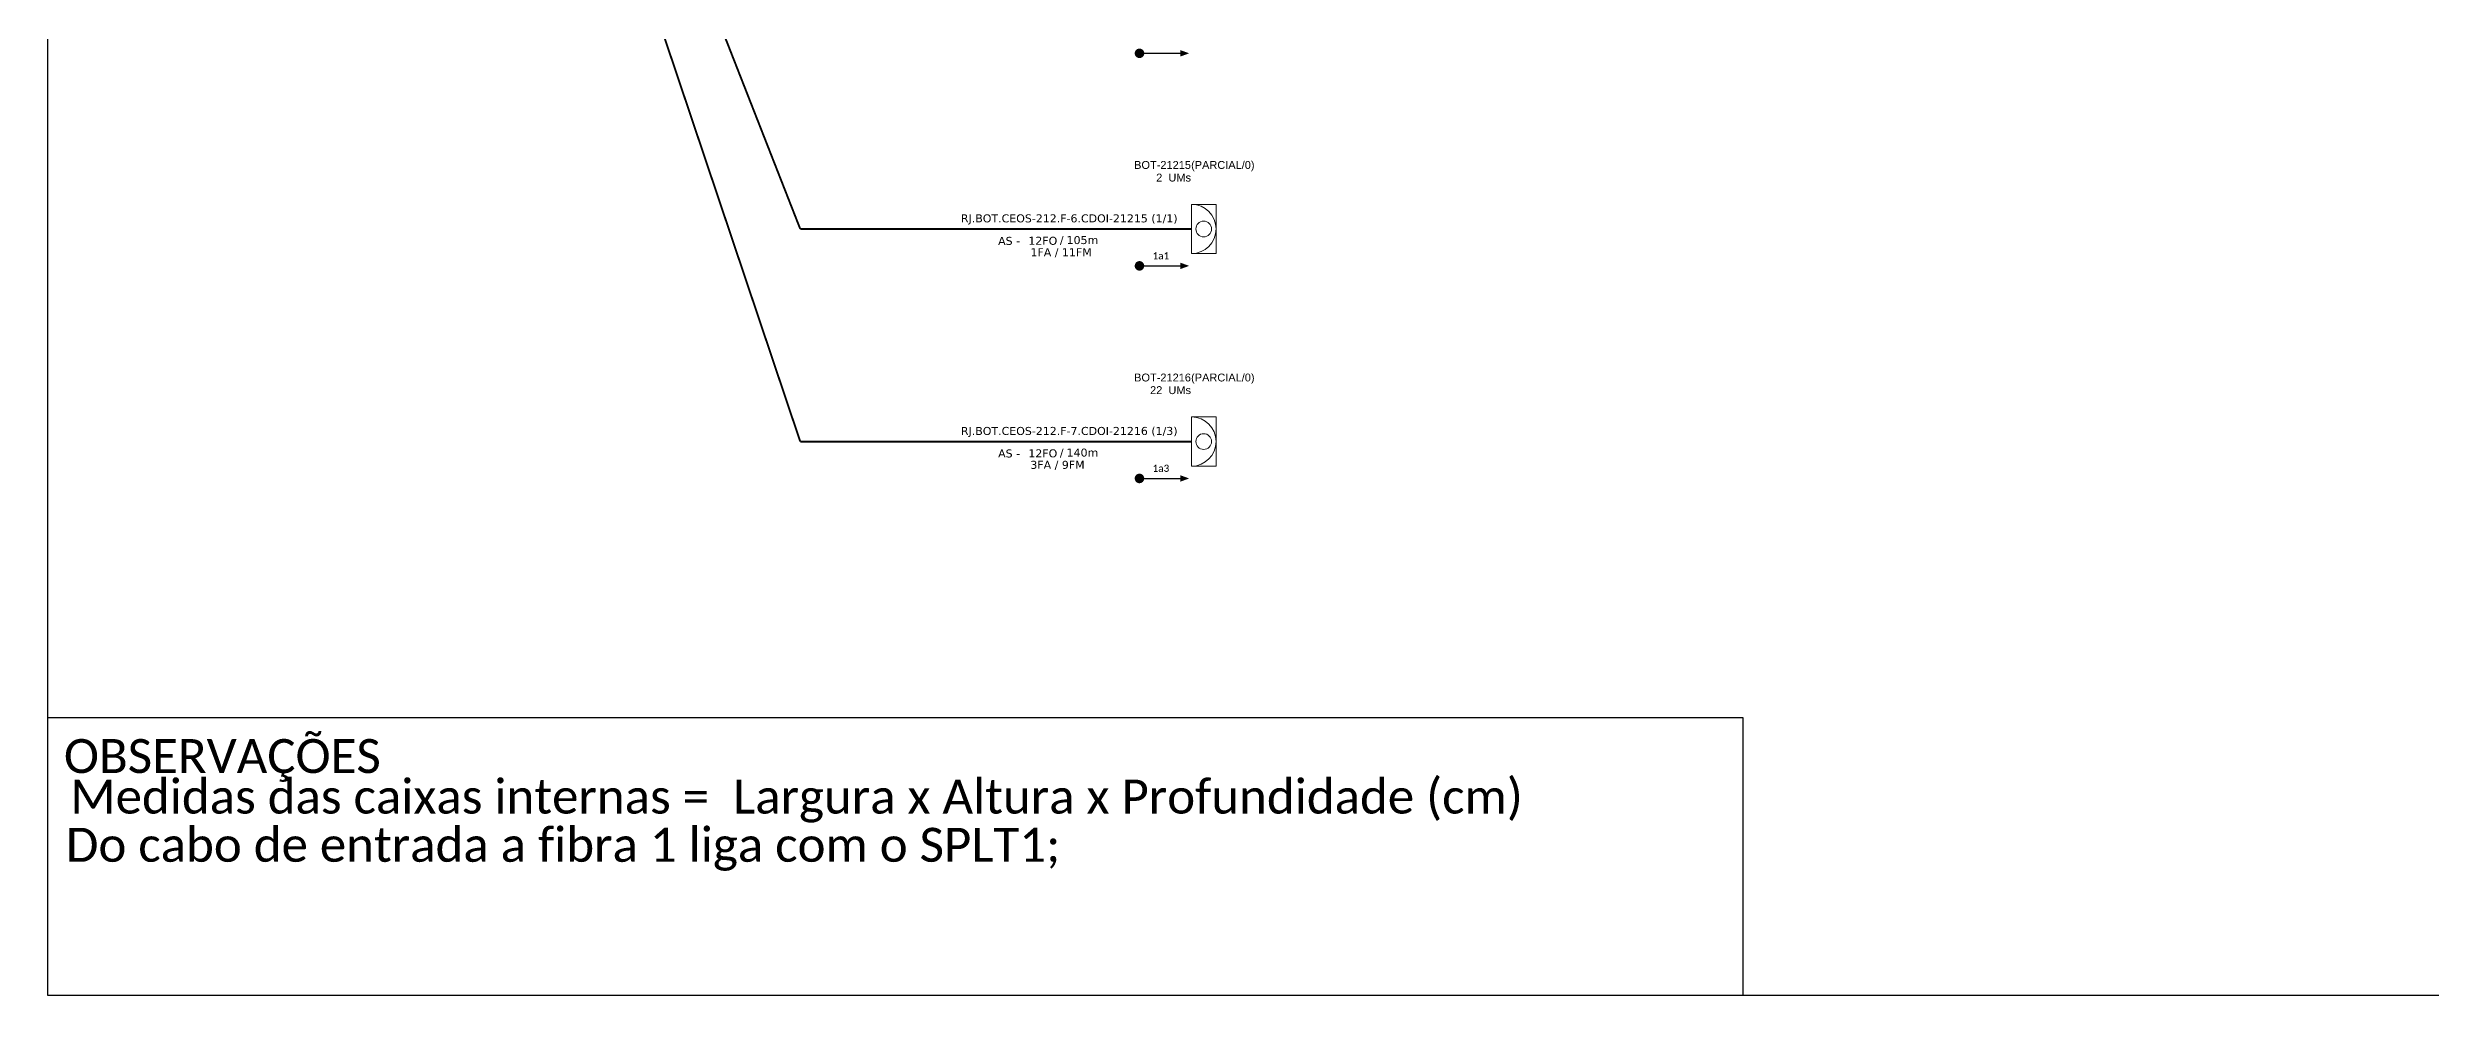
# Paper-space layout 'CDOI-21208' of a CAD drawing. Extents: x 1023 to 1862, y 11 to 605.
# Drawn here: x 1023 to 1523, y 11 to 210 of the extents above; entities that cross this region are included whole.
import ezdxf
from ezdxf.enums import TextEntityAlignment as Align

# ---------------------------------------------------------------- set-up
doc = ezdxf.new("R2010")
doc.units = ezdxf.units.DM
doc.header["$MEASUREMENT"] = 0
for name, color, linetype, lineweight in [("20.0-LEGENDA DOS CDO'S", 1, 'Continuous', 0), ('20.1-CDO_INTERIOR', 1, 'Continuous', 0), ('40.1-ETIQUETAS', 1, 'Continuous', 20)]:
    doc.layers.add(name, color=color, linetype=linetype, lineweight=lineweight)
for name, color, linetype in [('CABO OPTICO EXISTENTE', 5, 'Continuous'), ('CAP a instalar', 1, 'Continuous'), ('CD de instalação futura', 8, 'Continuous'), ('SETA', 7, 'Continuous')]:
    doc.layers.add(name, color=color, linetype=linetype)
doc.styles.add('ARIAL', font='arial.ttf')
doc.styles.add('MtXpl_Calibri', font='calibri.ttf')
doc.styles.add('siredit', font='verdana.ttf')
doc.styles.add('WMF-Calibri0', font='calibri.ttf')
doc.linetypes.add('FENCELINE1', pattern='A,0.25,-0.1,[133,ltypeshp.shx,S=0.1,R=0,X=-0.1,Y=0],-0.1,1', length=1.45)

# ---------------------------------------------------------------- blocks, each defined once
blk = doc.blocks.new('CDOI_INT')
at = {"layer": '20.1-CDO_INTERIOR', "color": 0, "lineweight": 18}
blk.add_lwpolyline([(4.25, -4.25), (4.25, 4.25), (0, 4.25), (0, -4.25)], close=True, dxfattribs=at)
blk.add_circle((2.12, 0), 1.36, dxfattribs=at)
blk.add_arc((0, 0), 4.25, 270, 90, dxfattribs=at)
at = {"layer": "20.0-LEGENDA DOS CDO'S", "color": 0, "style": 'ARIAL'}
for tag, p in [('CDO_N', (-0.08, 10.38)), ('SURVEY', (-0.08, 8.2)), ('SPLITER_1', (21.18, 10.38)), ('SPLITER_2', (21.19, 8.68)), ('SAP', (-0.08, 6.23)), ('1:XX', (5.94, -2.22)), ('UMS', (5.94, -4.24))]:
    blk.add_attdef(tag, p, '', height=1.36, dxfattribs=at)
blk.add_attdef('FIBRAS_UTILIZADAS', text='', height=1.36, dxfattribs=at).set_placement((15.34, 10.38), align=Align.CENTER)
blk = doc.blocks.new('ETIQUETA_RS5F')
at = {"layer": '40.1-ETIQUETAS', "color": 0, "style": 'siredit'}
blk.add_text('/', height=1.5, dxfattribs=at).set_placement((1.55, -1.95), align=Align.MIDDLE_RIGHT)
for tag, p in [('ETIQUETA_R_PRIMARIA', (1.18, 4.1)), ('ETIQUETA_R_SECUNDARIA', (1.18, 2.1)), ('F_ATIVAS/F_MORTAS', (1.11, -4.24))]:
    blk.add_attdef(tag, text='', height=1.5, dxfattribs=at).set_placement(p, align=Align.MIDDLE_CENTER)
for tag, p in [('TIPO_CABO', (-6.62, -2.12)), ('CAP_CABO', (0.37, -2.09))]:
    blk.add_attdef(tag, text='', height=1.5, dxfattribs=at).set_placement(p, align=Align.MIDDLE_RIGHT)
blk.add_attdef('METROS', text='', height=1.5, dxfattribs=at).set_placement((2.11, -1.95), align=Align.MIDDLE_LEFT)
for tag, p in [('FUSÃO_1', (0.82, -8.39)), ('FUSÃO_2', (0.82, -10.6)), ('FUSÃO_3', (0.82, -12.93)), ('FUSÃO_4', (0.82, -15.14)), ('FUSÃO_5', (0.82, -17.16))]:
    blk.add_attdef(tag, text='', height=1.5, dxfattribs=at).set_placement(p, align=Align.CENTER)

psp = doc.layouts.new('CDOI-21208')

# ---------------------------------------------------------------- linework, layer by layer
for points in [[(1022.97, 10.7), (1861.54, 10.7), (1861.54, 604.7), (1022.97, 604.7), (1022.97, 10.7)], [(1022.97, 69), (1378.92, 69)]]:
    psp.add_lwpolyline(points)
at = {"color": 8, "const_width": 1}
for points in [[(1251.73, 208.41, 1), (1252.73, 208.41, 1)], [(1251.73, 163.8, 1), (1252.73, 163.8, 1)], [(1251.73, 119.18, 1), (1252.73, 119.18, 1)]]:
    psp.add_lwpolyline(points, format="xyb", close=True, dxfattribs=at)
at = {"linetype": 'Continuous'}
psp.add_lwpolyline([(1378.92, 69), (1378.92, 10.7)], dxfattribs=at)
at = {"layer": 'CAP a instalar', "color": 8, "linetype": 'FENCELINE1', "ltscale": 6, "const_width": 0.4}
for points in [[(1181, 171.54), (1076.25, 438.45)], [(1181, 126.92), (1076.25, 438.45)], [(1181, 171.54), (1263.14, 171.54)], [(1181, 126.92), (1263.14, 126.92)]]:
    psp.add_lwpolyline(points, dxfattribs=at)
at = {"layer": 'SETA', "color": 8}
for points in [[(1252.23, 208.41), (1260.83, 208.41)], [(1252.23, 163.8), (1260.83, 163.8)], [(1252.23, 119.18), (1260.83, 119.18)]]:
    psp.add_lwpolyline(points, dxfattribs=at)
for points in [[(1260.83, 209.08), (1262.66, 208.41), (1260.83, 207.74)], [(1260.83, 164.46), (1262.66, 163.8), (1260.83, 163.13)], [(1260.83, 119.85), (1262.66, 119.18), (1260.83, 118.51)]]:
    psp.add_solid(points, dxfattribs=at)

# ---------------------------------------------------------------- block references
at = {"layer": 'CAP a instalar', "color": 8, "linetype": 'FENCELINE1', "ltscale": 7}
ref = psp.add_blockref('ETIQUETA_RS5F', (1234.56, 171.41), dxfattribs=dict(at, xscale=1.120210545592906, yscale=1.120210545592906, zscale=1.120210545592906))
ref.add_attrib('ETIQUETA_R_SECUNDARIA', 'RJ.BOT.CEOS-212.F-6.CDOI-21215 (1/1)', dxfattribs={"layer": 'CABO OPTICO EXISTENTE', "color": 0, "height": 1.6803, "style": 'siredit'}).set_placement((1237.48, 173.77), align=Align.MIDDLE_CENTER)
ref.add_attrib('TIPO_CABO', 'AS -', dxfattribs={"layer": '40.1-ETIQUETAS', "color": 0, "height": 1.68, "style": 'siredit'}).set_placement((1227.15, 169.04), align=Align.MIDDLE_RIGHT)
ref.add_attrib('CAP_CABO', '12FO', dxfattribs={"layer": '40.1-ETIQUETAS', "color": 0, "height": 1.68, "style": 'siredit'}).set_placement((1234.97, 169.07), align=Align.MIDDLE_RIGHT)
ref.add_attrib('METROS', '105m', dxfattribs={"layer": '40.1-ETIQUETAS', "color": 0, "height": 1.68, "style": 'siredit'}).set_placement((1236.93, 169.22), align=Align.MIDDLE_LEFT)
ref.add_attrib('F_ATIVAS/F_MORTAS', '1FA / 11FM', dxfattribs={"layer": '40.1-ETIQUETAS', "color": 0, "height": 1.68, "style": 'siredit'}).set_placement((1235.77, 166.66), align=Align.MIDDLE_CENTER)
ref = psp.add_blockref('ETIQUETA_RS5F', (1234.56, 126.8), dxfattribs=dict(at, xscale=1.120210545592906, yscale=1.120210545592906, zscale=1.120210545592906))
ref.add_attrib('ETIQUETA_R_SECUNDARIA', 'RJ.BOT.CEOS-212.F-7.CDOI-21216 (1/3)', dxfattribs={"layer": 'CABO OPTICO EXISTENTE', "color": 0, "height": 1.6803, "style": 'siredit'}).set_placement((1237.48, 129.15), align=Align.MIDDLE_CENTER)
ref.add_attrib('TIPO_CABO', 'AS -', dxfattribs={"layer": '40.1-ETIQUETAS', "color": 0, "height": 1.68, "style": 'siredit'}).set_placement((1227.15, 124.43), align=Align.MIDDLE_RIGHT)
ref.add_attrib('CAP_CABO', '12FO', dxfattribs={"layer": '40.1-ETIQUETAS', "color": 0, "height": 1.68, "style": 'siredit'}).set_placement((1234.97, 124.45), align=Align.MIDDLE_RIGHT)
ref.add_attrib('METROS', '140m', dxfattribs={"layer": '40.1-ETIQUETAS', "color": 0, "height": 1.68, "style": 'siredit'}).set_placement((1236.93, 124.61), align=Align.MIDDLE_LEFT)
ref.add_attrib('F_ATIVAS/F_MORTAS', '3FA / 9FM', dxfattribs={"layer": '40.1-ETIQUETAS', "color": 0, "height": 1.68, "style": 'siredit'}).set_placement((1235.01, 122.04), align=Align.MIDDLE_CENTER)
at = {"layer": 'CD de instalação futura', "color": 8, "ltscale": 11}
ref = psp.add_blockref('CDOI_INT', (1263.14, 171.54), dxfattribs=dict(at, xscale=1.21541625498503, yscale=1.21541625498503, zscale=1.21541625498503))
ref.add_attrib('CDO_N', 'BOT-21215', dxfattribs={"layer": "20.0-LEGENDA DOS CDO'S", "color": 0, "height": 1.653, "style": 'ARIAL'}).set_placement((1263.04, 184.15), align=Align.RIGHT)
ref.add_attrib('FIBRAS_UTILIZADAS', '    (PARCIAL/0)', dxfattribs={"layer": "20.0-LEGENDA DOS CDO'S", "color": 0, "height": 1.65, "style": 'ARIAL'}).set_placement((1268.45, 184.15), align=Align.CENTER)
ref.add_attrib('SURVEY', '2  UMs', dxfattribs={"layer": "20.0-LEGENDA DOS CDO'S", "color": 0, "height": 1.653, "style": 'ARIAL'}).set_placement((1263.05, 181.5), align=Align.RIGHT)
ref = psp.add_blockref('CDOI_INT', (1263.14, 126.92), dxfattribs=dict(at, xscale=1.21541625498503, yscale=1.21541625498503, zscale=1.21541625498503))
ref.add_attrib('CDO_N', 'BOT-21216', dxfattribs={"layer": "20.0-LEGENDA DOS CDO'S", "color": 0, "height": 1.653, "style": 'ARIAL'}).set_placement((1263.04, 139.54), align=Align.RIGHT)
ref.add_attrib('FIBRAS_UTILIZADAS', '    (PARCIAL/0)', dxfattribs={"layer": "20.0-LEGENDA DOS CDO'S", "color": 0, "height": 1.65, "style": 'ARIAL'}).set_placement((1268.45, 139.54), align=Align.CENTER)
ref.add_attrib('SURVEY', '22  UMs', dxfattribs={"layer": "20.0-LEGENDA DOS CDO'S", "color": 0, "height": 1.653, "style": 'ARIAL'}).set_placement((1263.05, 136.89), align=Align.RIGHT)

# ---------------------------------------------------------------- texts
for s, style, p in [('OBSERVAÇÕES', 'WMF-Calibri0', (1026.39, 57.35)), ('Do cabo de entrada a fibra 1 liga com o SPLT1;', 'MtXpl_Calibri', (1026.8, 38.72))]:
    psp.add_text(s, height=7.1308, dxfattribs=dict(style=style)).set_placement(p)
at = {"color": 8, "char_height": 1.5, "width": 25.3588, "attachment_point": 5}
for s, insert in [('\\fCalibri|b0|i0|c0|p34;1a1', (1256.73, 165.92)), ('\\fCalibri|b0|i0|c0|p34;1a3', (1256.73, 121.31))]:
    psp.add_mtext(s, dxfattribs=dict(at, insert=insert))
at = {"insert": (1027.74, 55.97), "char_height": 7.1308, "width": 658.8434, "attachment_point": 1, "style": 'WMF-Calibri0'}
psp.add_mtext('Medidas das caixas internas =  Largura x Altura x Profundidade (cm)', dxfattribs=at)

doc.saveas('drawing.dxf')
